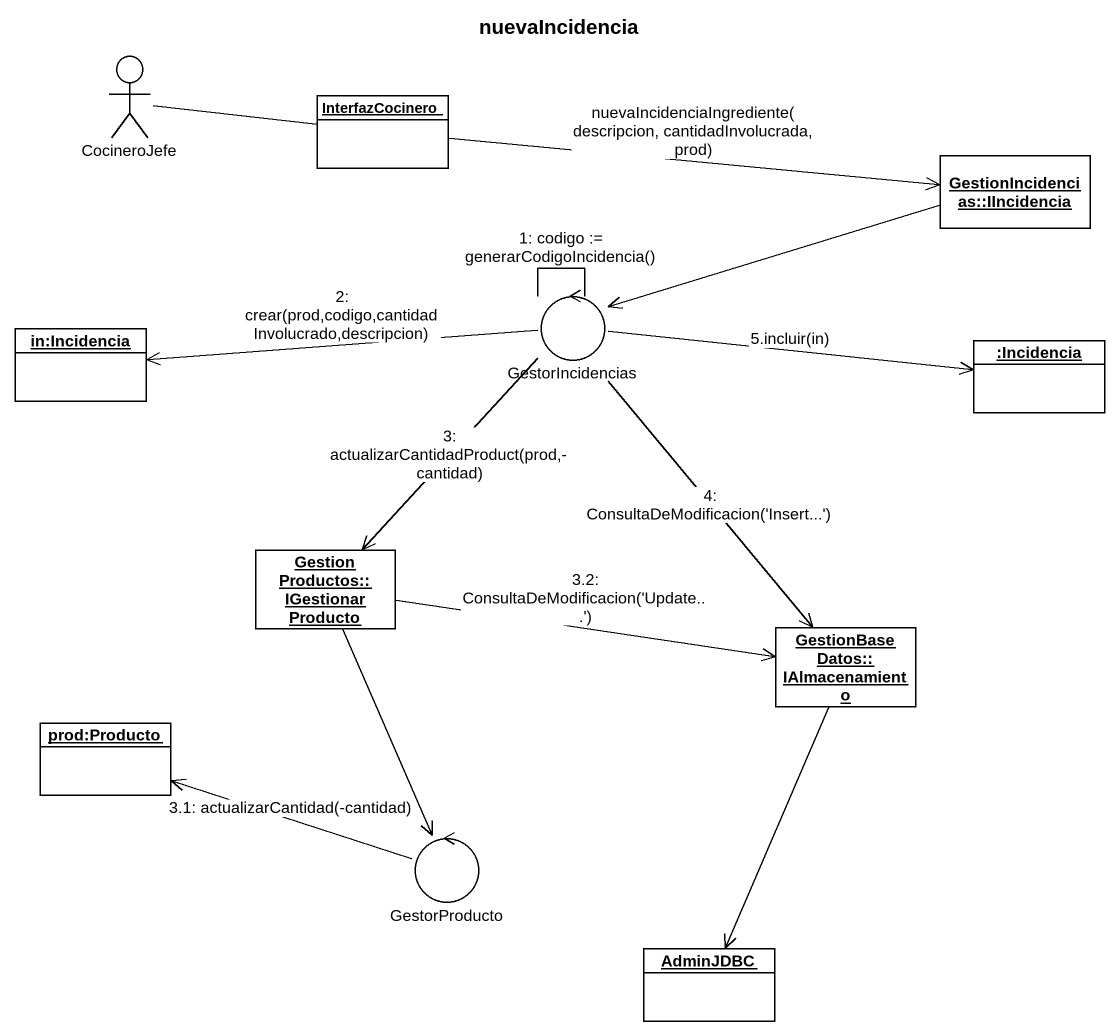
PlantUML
@startuml
title nuevaIncidencia
allowmixing
hide circle
hide empty members
actor CocineroJefe
object InterfazCocinero
object "GestionIncidencias::IIncidencia" as GestionIncidencias
control GestorIncidencias
object "in:Incidencia" as in_Incidencia
object ":Incidencia" as Incidencia
object "GestionProductos::IGestionarProducto" as GestionProductos
object "GestionBaseDatos::IAlmacenamiento" as GestionBaseDatos
object "prod:Producto" as prod_Producto
control GestorProducto
object AdminJDBC
CocineroJefe -right- InterfazCocinero
InterfazCocinero -right-> GestionIncidencias : nuevaIncidenciaIngrediente(descripcion, cantidadInvolucrada, prod)
GestionIncidencias -left-> GestorIncidencias
GestorIncidencias -- GestorIncidencias : 1: codigo := generarCodigoIncidencia()
GestorIncidencias -left-> in_Incidencia : 2: crear(prod,codigo,cantidadInvolucrado,descripcion)
GestorIncidencias -right-> Incidencia : 5.incluir(in)
GestorIncidencias --> GestionProductos : 3: actualizarCantidadProduct(prod,-cantidad)
GestorIncidencias --> GestionBaseDatos : 4: ConsultaDeModificacion('Insert...')
GestionProductos -right-> GestionBaseDatos : 3.2: ConsultaDeModificacion('Update...')
GestionProductos --> GestorProducto
GestionBaseDatos --> AdminJDBC
GestorProducto -left-> prod_Producto : 3.1: actualizarCantidad(-cantidad)
@enduml
